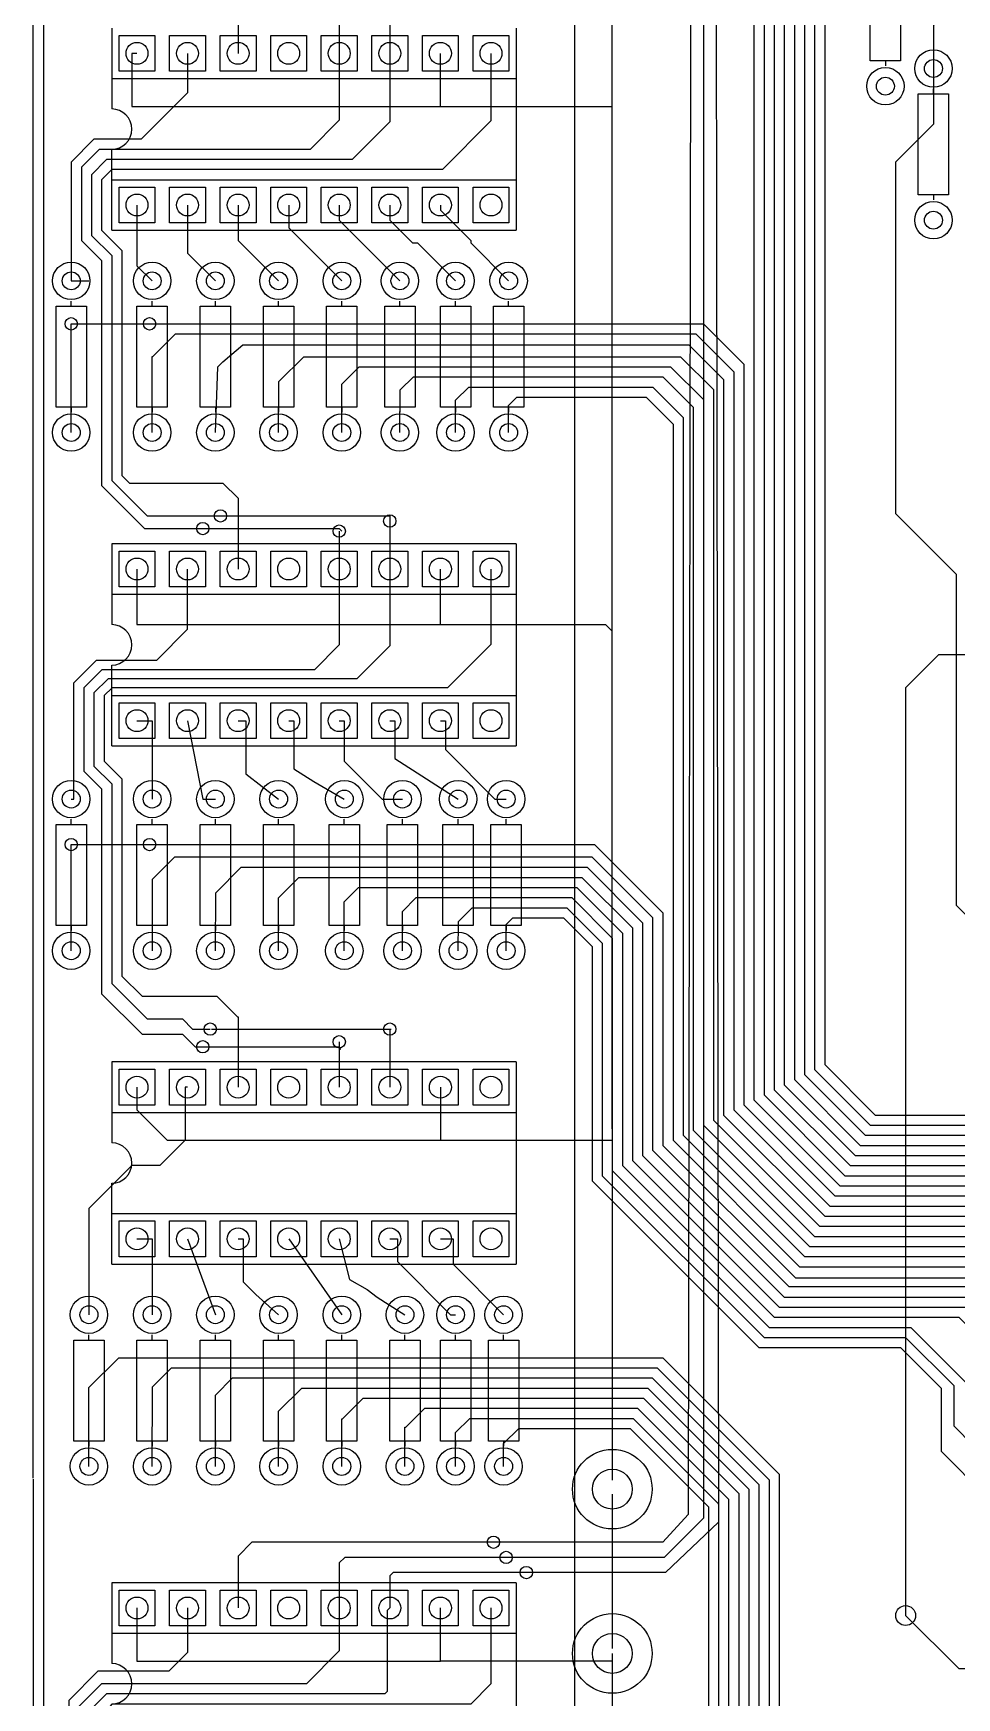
# Model space of a CAD drawing. Header units: millimetres. Extents: x 7 to 471, y -359 to -66.
# Drawn here: x 7.1 to 53.5, y -214.9 to -131.3 of the extents above; entities that cross this region are included whole.
import ezdxf

# ---------------------------------------------------------------- set-up
doc = ezdxf.new("R2010")
doc.units = ezdxf.units.MM

msp = doc.modelspace()

# ---------------------------------------------------------------- linework, layer by layer
for points in [[(7.112, -203.913), (7.112, -65.913)], [(36.195, -186.372), (36.195, -118.491), (34.29, -116.332), (34.036, -99.695), (34.036, -98.552), (38.227, -94.361), (56.261, -94.361)], [(7.62, -103.124), (7.62, -123.952), (7.62, -310.007)], [(34.29, -103.124), (34.29, -161.036), (34.29, -194.056), (34.29, -274.066), (34.29, -310.007), (7.62, -310.007)], [(30.099, -106.299), (30.099, -110.073), (27.904, -112.268), (11.232, -112.268), (10.711, -112.789), (10.668, -112.789), (10.668, -115.697), (11.684, -116.713), (11.684, -127.127), (13.716, -129.159), (16.708, -129.159), (17.399, -129.85), (17.399, -132.334)], [(41.402, -119.38), (41.529, -206.121), (38.862, -208.661), (31.877, -208.661)], [(12.319, -119.888), (37.719, -119.888), (46.863, -129.032), (46.863, -183.134), (49.403, -185.674), (69.723, -185.674), (77.851, -193.802), (88.646, -193.802), (90.805, -195.961), (90.805, -202.692), (88.392, -205.105), (85.471, -205.105)], [(13.081, -125.349), (13.081, -121.854), (14.539, -120.396), (37.465, -120.396), (46.355, -129.286), (46.355, -183.388), (49.149, -186.182), (69.469, -186.182), (77.597, -194.31), (88.392, -194.31), (90.297, -196.215), (90.297, -201.422), (89.154, -202.565), (85.471, -202.565)], [(40.767, -120.269), (40.767, -205.931), (38.799, -207.899), (30.861, -207.899)], [(16.256, -125.349), (16.256, -122.159), (17.511, -120.904), (37.211, -120.904), (45.847, -129.54), (45.847, -183.642), (48.895, -186.69), (69.215, -186.69), (77.343, -194.818), (88.138, -194.818), (89.789, -196.469), (89.789, -199.263), (89.027, -200.025), (85.471, -200.025)], [(40.132, -120.904), (40.005, -205.74), (38.735, -207.137), (30.226, -207.137)], [(19.431, -125.349), (19.431, -122.311), (20.33, -121.412), (36.957, -121.412), (45.339, -129.794), (45.339, -183.896), (48.641, -187.198), (68.961, -187.198), (77.089, -195.326), (87.236, -195.326), (87.884, -195.974), (87.884, -197.104), (87.503, -197.485), (85.471, -197.485)], [(22.606, -125.349), (22.606, -122.819), (23.505, -121.92), (36.703, -121.92), (44.831, -130.048), (44.831, -184.15), (48.387, -187.706), (68.707, -187.706), (77.724, -196.723), (80.391, -196.723), (81.153, -197.485), (82.931, -197.485)], [(25.781, -125.349), (25.781, -123.124), (26.477, -122.428), (36.449, -122.428), (44.323, -130.302), (44.323, -184.404), (48.133, -188.214), (68.453, -188.214), (80.264, -200.025), (82.931, -200.025)], [(28.448, -125.349), (28.448, -123.594), (29.106, -122.936), (36.195, -122.936), (43.815, -130.556), (43.815, -184.658), (47.879, -188.722), (68.199, -188.722), (79.375, -199.898), (79.375, -201.422), (80.518, -202.565), (82.931, -202.565)], [(31.115, -125.349), (31.115, -123.861), (31.532, -123.444), (35.941, -123.444), (43.307, -130.81), (43.307, -184.912), (47.625, -189.23), (67.945, -189.23), (78.867, -200.152), (78.867, -203.835), (80.137, -205.105), (82.931, -205.105)], [(54.356, -126.492), (54.356, -127.508), (53.213, -128.651), (53.213, -130.048), (52.324, -130.937), (52.324, -133.096)], [(49.149, -132.715), (49.149, -127.635)], [(50.673, -127.635), (50.673, -132.715)], [(22.479, -130.429), (22.479, -132.334)], [(25.019, -130.302), (25.019, -132.334)], [(11.049, -131.064), (11.049, -133.604)], [(31.369, -131.064), (31.369, -133.604)], [(14.859, -132.334), (14.859, -134.315), (12.522, -136.652), (10.16, -136.652), (9.017, -137.795), (9.017, -143.764), (9.906, -143.764)], [(22.479, -132.334), (22.479, -135.697), (21.016, -137.16), (10.414, -137.16), (9.525, -138.049), (9.525, -141.732), (10.541, -142.748), (10.541, -154.051), (12.7, -156.21), (15.621, -156.21)], [(25.019, -132.334), (25.019, -135.781), (23.132, -137.668), (10.795, -137.668), (10.033, -138.43), (10.033, -141.478), (11.049, -142.494), (11.049, -153.797), (12.827, -155.575), (16.51, -155.575)], [(30.099, -132.334), (30.099, -135.725), (27.671, -138.176), (11.049, -138.176), (10.541, -138.684), (10.541, -141.224), (11.557, -142.24), (11.557, -153.543), (11.938, -153.924), (16.637, -153.924), (17.399, -154.686), (17.399, -158.242)], [(12.319, -132.334), (12.065, -132.334), (12.065, -133.358), (12.065, -135.001), (27.559, -135.001), (27.559, -134.366), (27.559, -132.334)], [(49.911, -132.715), (49.149, -132.715)], [(49.911, -132.715), (49.911, -132.969)], [(50.673, -132.715), (49.911, -132.715)], [(11.049, -133.604), (31.369, -133.604)], [(11.049, -133.604), (11.049, -135.128)], [(31.369, -133.604), (31.369, -138.684)], [(52.324, -133.096), (52.324, -135.89), (50.419, -137.795), (50.419, -155.448), (53.467, -158.496), (53.467, -175.133), (63.68, -185.219), (70.104, -185.219), (78.179, -193.294), (88.9, -193.294), (91.44, -195.834), (91.44, -197.358), (93.218, -199.136), (93.218, -200.279), (92.964, -200.533)], [(51.562, -134.366), (52.324, -134.366)], [(51.562, -139.446), (51.562, -134.366)], [(52.324, -134.366), (52.324, -134.112)], [(52.324, -134.366), (53.086, -134.366)], [(53.086, -134.366), (53.086, -139.446)], [(27.559, -135.001), (36.195, -135.001)], [(11.049, -138.684), (11.049, -137.16)], [(11.049, -141.224), (11.049, -138.684)], [(11.049, -138.684), (31.369, -138.684)], [(31.369, -138.684), (31.369, -141.224)], [(52.324, -139.446), (51.562, -139.446)], [(52.324, -139.446), (52.324, -139.7)], [(53.086, -139.446), (52.324, -139.446)], [(12.319, -139.954), (12.319, -143.002), (13.081, -143.764)], [(14.859, -139.954), (14.859, -142.367), (16.256, -143.764)], [(17.399, -139.954), (17.399, -141.732), (19.431, -143.764)], [(19.939, -139.954), (19.939, -141.097), (22.606, -143.764)], [(22.479, -139.954), (22.479, -140.716), (25.527, -143.764)], [(25.019, -139.954), (25.019, -140.716), (26.162, -141.859), (26.416, -141.859), (28.321, -143.764)], [(27.559, -139.954), (27.559, -140.208), (29.083, -141.732), (29.083, -141.859), (30.988, -143.764)], [(11.049, -141.224), (31.369, -141.224)], [(8.255, -145.034), (9.017, -145.034)], [(8.255, -150.114), (8.255, -145.034)], [(9.017, -145.034), (9.017, -144.78)], [(9.017, -145.034), (9.779, -145.034)], [(9.779, -145.034), (9.779, -150.114)], [(12.319, -145.034), (13.081, -145.034)], [(12.319, -150.114), (12.319, -145.034)], [(13.081, -145.034), (13.081, -144.78)], [(13.081, -145.034), (13.843, -145.034)], [(13.843, -145.034), (13.843, -150.114)], [(15.494, -145.034), (16.256, -145.034)], [(15.494, -150.114), (15.494, -145.034)], [(16.256, -145.034), (16.256, -144.78)], [(16.256, -145.034), (17.018, -145.034)], [(17.018, -145.034), (17.018, -150.114)], [(18.669, -145.034), (19.431, -145.034)], [(18.669, -150.114), (18.669, -145.034)], [(19.431, -145.034), (19.431, -144.78)], [(19.431, -145.034), (20.193, -145.034)], [(20.193, -145.034), (20.193, -150.114)], [(21.844, -145.034), (22.606, -145.034)], [(21.844, -150.114), (21.844, -145.034)], [(22.606, -145.034), (22.606, -144.78)], [(22.606, -145.034), (23.368, -145.034)], [(23.368, -145.034), (23.368, -150.114)], [(24.765, -145.034), (25.527, -145.034)], [(24.765, -150.114), (24.765, -145.034)], [(25.527, -145.034), (25.527, -144.78)], [(25.527, -145.034), (26.289, -145.034)], [(26.289, -145.034), (26.289, -150.114)], [(27.559, -145.034), (28.321, -145.034)], [(27.559, -150.114), (27.559, -145.034)], [(28.321, -145.034), (28.321, -144.78)], [(28.321, -145.034), (29.083, -145.034)], [(29.083, -145.034), (29.083, -150.114)], [(30.226, -145.034), (30.988, -145.034)], [(30.226, -150.114), (30.226, -145.034)], [(30.988, -145.034), (30.988, -144.78)], [(30.988, -145.034), (31.75, -145.034)], [(31.75, -145.034), (31.75, -150.114)], [(9.017, -151.384), (9.017, -145.923)], [(9.017, -145.923), (12.954, -145.923)], [(12.954, -145.923), (40.767, -145.923), (42.799, -147.955), (42.799, -185.166), (47.371, -189.738), (67.691, -189.738), (75.184, -197.231), (75.184, -203.261), (73.467, -204.978), (71.501, -204.978)], [(13.081, -151.384), (13.081, -147.569), (13.111, -147.569), (14.249, -146.431), (40.386, -146.431), (42.291, -148.336), (42.291, -185.42), (47.117, -190.246), (67.437, -190.246), (73.787, -196.596), (73.787, -201.686), (73.038, -202.438), (71.501, -202.438)], [(16.256, -151.384), (16.383, -148.082), (16.637, -147.828), (17.635, -146.975), (40.041, -146.975), (41.783, -148.717), (41.783, -185.674), (46.863, -190.754), (67.056, -190.754), (73.279, -196.977), (73.279, -199.418), (72.799, -199.898), (71.501, -199.898)], [(19.431, -151.384), (19.451, -148.821), (20.701, -147.574), (39.624, -147.574), (41.275, -149.225), (41.275, -185.928), (46.609, -191.262), (66.802, -191.262), (71.501, -195.961), (71.501, -197.358)], [(22.606, -151.384), (22.606, -148.953), (23.477, -148.082), (39.116, -148.082), (40.767, -149.733), (40.767, -186.182), (46.355, -191.77), (64.516, -191.77), (67.056, -194.31), (67.056, -196.858), (67.556, -197.358), (68.961, -197.358)], [(25.527, -151.384), (25.547, -149.245), (26.205, -148.59), (38.735, -148.59), (40.259, -150.114), (40.259, -186.436), (46.101, -192.278), (64.262, -192.278), (66.548, -194.564), (66.548, -198.882), (67.564, -199.898), (68.961, -199.898)], [(28.321, -151.384), (28.326, -149.753), (28.981, -149.098), (38.227, -149.098), (39.751, -150.622), (39.751, -186.69), (45.847, -192.786), (64.008, -192.786), (66.04, -194.818), (66.04, -201.549), (66.929, -202.438), (68.961, -202.438)], [(30.988, -151.384), (30.988, -150.02), (31.402, -149.606), (37.889, -149.609), (39.243, -150.962), (39.243, -186.944), (45.593, -193.294), (63.754, -193.294), (65.532, -195.072), (65.532, -203.2), (67.31, -204.978), (68.961, -204.978)], [(9.017, -150.114), (8.255, -150.114)], [(9.017, -150.114), (9.017, -150.368)], [(9.779, -150.114), (9.017, -150.114)], [(13.081, -150.114), (12.319, -150.114)], [(13.081, -150.114), (13.081, -150.368)], [(13.843, -150.114), (13.081, -150.114)], [(16.256, -150.114), (15.494, -150.114)], [(16.256, -150.114), (16.256, -150.368)], [(17.018, -150.114), (16.256, -150.114)], [(19.431, -150.114), (18.669, -150.114)], [(19.431, -150.114), (19.431, -150.368)], [(20.193, -150.114), (19.431, -150.114)], [(22.606, -150.114), (21.844, -150.114)], [(22.606, -150.114), (22.606, -150.368)], [(23.368, -150.114), (22.606, -150.114)], [(25.527, -150.114), (24.765, -150.114)], [(25.527, -150.114), (25.527, -150.368)], [(26.289, -150.114), (25.527, -150.114)], [(28.321, -150.114), (27.559, -150.114)], [(28.321, -150.114), (28.321, -150.368)], [(29.083, -150.114), (28.321, -150.114)], [(30.988, -150.114), (30.226, -150.114)], [(30.988, -150.114), (30.988, -150.368)], [(31.75, -150.114), (30.988, -150.114)], [(15.621, -156.21), (22.479, -156.21), (22.606, -156.337)], [(16.51, -155.575), (25.019, -155.575), (25.019, -155.829)], [(22.479, -156.337), (22.479, -158.242)], [(25.019, -155.829), (25.019, -158.242)], [(31.369, -156.972), (11.049, -156.972)], [(11.049, -156.972), (11.049, -159.512)], [(31.369, -156.972), (31.369, -159.512)], [(9.017, -169.799), (9.144, -169.799), (9.144, -163.957), (10.287, -162.814), (13.312, -162.814), (14.859, -161.267), (14.859, -158.242)], [(22.479, -158.242), (22.479, -162.055), (21.232, -163.302), (10.561, -163.302), (9.652, -164.211), (9.652, -168.402), (10.541, -169.291), (10.541, -179.578), (12.573, -181.61), (14.605, -181.61), (15.24, -182.245), (15.621, -182.245)], [(25.019, -158.242), (25.019, -162.098), (23.365, -163.756), (10.869, -163.756), (10.16, -164.465), (10.16, -168.148), (11.049, -169.037), (11.049, -179.07), (12.827, -180.848), (14.605, -180.848), (15.113, -181.356), (16.002, -181.356)], [(30.099, -158.242), (30.099, -162.034), (27.917, -164.211), (11.077, -164.211), (10.668, -164.602), (10.668, -167.894), (11.557, -168.783), (11.557, -178.689), (12.573, -179.705), (16.332, -179.705), (17.363, -180.736), (17.399, -180.736), (17.399, -184.277)], [(12.319, -158.242), (12.319, -161.036), (27.559, -161.036), (27.559, -158.242)], [(11.049, -159.512), (31.369, -159.512)], [(11.049, -159.512), (11.049, -161.036)], [(31.369, -159.512), (31.369, -164.592)], [(27.559, -161.036), (35.859, -161.036), (36.195, -161.372)], [(101.727, -164.211), (100.711, -165.227), (88.773, -165.227), (86.106, -162.56), (52.578, -162.56), (50.927, -164.211), (50.927, -210.82)], [(11.049, -164.592), (11.049, -163.068)], [(11.049, -167.132), (11.049, -164.592)], [(11.049, -164.592), (31.369, -164.592)], [(31.369, -164.592), (31.369, -167.132)], [(12.319, -165.862), (13.081, -165.862), (13.081, -169.799)], [(14.859, -165.862), (15.621, -169.799), (16.256, -169.799)], [(17.399, -165.862), (17.78, -165.862), (17.78, -168.529), (19.431, -169.799)], [(19.939, -165.862), (20.193, -165.862), (20.193, -168.275), (21.209, -168.91), (22.733, -169.799)], [(22.479, -165.862), (22.733, -165.862), (22.733, -167.894), (24.638, -169.799), (25.654, -169.799)], [(25.019, -165.862), (25.273, -165.862), (25.273, -167.767), (28.448, -169.799), (28.448, -169.799)], [(27.559, -165.862), (27.813, -165.862), (27.813, -167.313), (30.299, -169.799), (30.861, -169.799)], [(11.049, -167.132), (31.369, -167.132)], [(8.255, -171.069), (9.017, -171.069)], [(8.255, -176.149), (8.255, -171.069)], [(9.017, -171.069), (9.017, -170.815)], [(9.017, -171.069), (9.779, -171.069)], [(9.779, -171.069), (9.779, -176.149)], [(12.319, -171.069), (13.081, -171.069)], [(12.319, -176.149), (12.319, -171.069)], [(13.081, -171.069), (13.081, -170.815)], [(13.081, -171.069), (13.843, -171.069)], [(13.843, -171.069), (13.843, -176.149)], [(15.494, -171.069), (16.256, -171.069)], [(15.494, -176.149), (15.494, -171.069)], [(16.256, -171.069), (16.256, -170.815)], [(16.256, -171.069), (17.018, -171.069)], [(17.018, -171.069), (17.018, -176.149)], [(18.669, -171.069), (19.431, -171.069)], [(18.669, -176.149), (18.669, -171.069)], [(19.431, -171.069), (19.431, -170.815)], [(19.431, -171.069), (20.193, -171.069)], [(20.193, -171.069), (20.193, -176.149)], [(21.971, -171.069), (22.733, -171.069)], [(21.971, -176.149), (21.971, -171.069)], [(22.733, -171.069), (22.733, -170.815)], [(22.733, -171.069), (23.495, -171.069)], [(23.495, -171.069), (23.495, -176.149)], [(24.892, -171.069), (25.654, -171.069)], [(24.892, -176.149), (24.892, -171.069)], [(25.654, -171.069), (25.654, -170.815)], [(25.654, -171.069), (26.416, -171.069)], [(26.416, -171.069), (26.416, -176.149)], [(27.686, -171.069), (28.448, -171.069)], [(27.686, -176.149), (27.686, -171.069)], [(28.448, -171.069), (28.448, -170.815)], [(28.448, -171.069), (29.21, -171.069)], [(29.21, -171.069), (29.21, -176.149)], [(30.099, -171.069), (30.861, -171.069)], [(30.099, -176.149), (30.099, -171.069)], [(30.861, -171.069), (30.861, -170.815)], [(30.861, -171.069), (31.623, -171.069)], [(31.623, -171.069), (31.623, -176.149)], [(9.017, -177.419), (9.017, -172.085)], [(9.017, -172.085), (12.954, -172.085)], [(12.954, -172.085), (35.306, -172.085), (38.735, -175.514), (38.735, -187.198), (45.392, -193.855), (62.791, -193.855), (63.5, -194.564), (63.5, -203.632), (62.281, -204.851), (57.531, -204.851)], [(57.531, -202.311), (62.06, -202.311), (62.992, -201.379), (62.992, -194.818), (62.484, -194.31), (45.085, -194.31), (38.227, -187.452), (38.227, -175.768), (35.179, -172.72), (14.206, -172.72), (13.081, -173.845), (13.081, -177.419)], [(16.256, -177.419), (16.276, -174.511), (17.559, -173.228), (34.925, -173.228), (37.719, -176.022), (37.719, -187.706), (44.831, -194.818), (62.103, -194.818), (62.537, -195.252), (62.537, -198.946), (61.712, -199.771), (57.531, -199.771)], [(19.431, -177.419), (19.431, -174.76), (20.455, -173.736), (34.668, -173.736), (37.211, -176.273), (37.211, -187.96), (44.577, -195.326), (61.341, -195.326), (61.595, -195.58), (61.595, -196.832), (61.196, -197.231), (57.531, -197.231)], [(22.733, -177.419), (22.733, -174.963), (23.452, -174.244), (34.417, -174.244), (36.703, -176.53), (36.703, -188.214), (44.323, -195.834), (53.594, -195.834), (54.991, -197.231)], [(25.654, -177.419), (25.654, -175.445), (26.347, -174.752), (34.163, -174.752), (36.195, -176.784), (36.195, -188.468), (44.069, -196.342), (51.181, -196.342), (54.61, -199.771), (54.991, -199.771)], [(28.448, -177.419), (28.468, -175.951), (29.159, -175.26), (33.909, -175.26), (35.687, -177.038), (35.687, -188.722), (43.815, -196.85), (50.927, -196.85), (53.34, -199.263), (53.34, -201.295), (54.356, -202.311), (54.991, -202.311)], [(9.017, -176.149), (8.255, -176.149)], [(9.017, -176.149), (9.017, -176.403)], [(9.779, -176.149), (9.017, -176.149)], [(13.081, -176.149), (12.319, -176.149)], [(13.081, -176.149), (13.081, -176.403)], [(13.843, -176.149), (13.081, -176.149)], [(16.256, -176.149), (15.494, -176.149)], [(16.256, -176.149), (16.256, -176.403)], [(17.018, -176.149), (16.256, -176.149)], [(19.431, -176.149), (18.669, -176.149)], [(19.431, -176.149), (19.431, -176.403)], [(20.193, -176.149), (19.431, -176.149)], [(22.733, -176.149), (21.971, -176.149)], [(22.733, -176.149), (22.733, -176.403)], [(23.495, -176.149), (22.733, -176.149)], [(25.654, -176.149), (24.892, -176.149)], [(25.654, -176.149), (25.654, -176.403)], [(26.416, -176.149), (25.654, -176.149)], [(28.448, -176.149), (27.686, -176.149)], [(28.448, -176.149), (28.448, -176.403)], [(29.21, -176.149), (28.448, -176.149)], [(30.861, -176.149), (30.099, -176.149)], [(30.861, -177.419), (30.861, -176.098), (31.191, -175.768), (33.739, -175.768), (35.179, -177.208), (35.179, -188.976), (43.561, -197.358), (50.673, -197.358), (52.705, -199.39), (52.705, -202.565), (54.991, -204.851)], [(30.861, -176.149), (30.861, -176.403)], [(31.623, -176.149), (30.861, -176.149)], [(16.066, -181.356), (25.082, -181.356)], [(25.019, -181.356), (25.019, -184.277)], [(15.621, -182.245), (22.425, -182.245), (22.552, -182.372)], [(22.479, -181.991), (22.479, -184.277)], [(31.369, -183.007), (11.049, -183.007)], [(11.049, -183.007), (11.049, -185.547)], [(31.369, -183.007), (31.369, -185.547)], [(14.859, -184.277), (14.732, -184.277), (14.732, -186.944), (13.462, -188.214), (12.065, -188.214), (9.906, -190.373), (9.906, -195.707)], [(12.319, -184.277), (12.319, -185.42), (13.843, -186.944), (36.195, -186.944)], [(27.559, -184.277), (27.559, -186.944)], [(11.049, -185.547), (31.369, -185.547)], [(11.049, -185.547), (11.049, -187.071)], [(31.369, -185.547), (31.369, -190.627)], [(36.195, -186.372), (36.195, -204.025)], [(11.049, -190.627), (11.049, -189.103)], [(11.049, -193.167), (11.049, -190.627)], [(11.049, -190.627), (31.369, -190.627)], [(31.369, -190.627), (31.369, -193.167)], [(12.319, -191.897), (13.081, -191.897), (13.081, -195.707)], [(14.859, -191.897), (16.256, -195.707)], [(17.399, -191.897), (17.653, -191.897), (17.653, -194.056), (18.288, -194.691), (19.431, -195.707)], [(19.939, -191.897), (22.606, -195.707)], [(22.479, -191.897), (22.987, -193.929), (23.876, -194.437), (24.384, -194.818), (25.781, -195.707)], [(25.019, -191.897), (25.4, -191.897), (25.4, -193.04), (28.067, -195.707), (28.321, -195.707)], [(27.559, -191.897), (28.194, -191.897), (28.194, -193.167), (30.734, -195.707)], [(11.049, -193.167), (31.369, -193.167)], [(9.144, -196.977), (9.906, -196.977)], [(9.144, -202.057), (9.144, -196.977)], [(9.906, -196.977), (9.906, -196.723)], [(9.906, -196.977), (10.668, -196.977)], [(10.668, -196.977), (10.668, -202.057)], [(12.319, -196.977), (13.081, -196.977)], [(12.319, -202.057), (12.319, -196.977)], [(13.081, -196.977), (13.081, -196.723)], [(13.081, -196.977), (13.843, -196.977)], [(13.843, -196.977), (13.843, -202.057)], [(15.494, -196.977), (16.256, -196.977)], [(15.494, -202.057), (15.494, -196.977)], [(16.256, -196.977), (16.256, -196.723)], [(16.256, -196.977), (17.018, -196.977)], [(17.018, -196.977), (17.018, -202.057)], [(18.669, -196.977), (19.431, -196.977)], [(18.669, -202.057), (18.669, -196.977)], [(19.431, -196.977), (19.431, -196.723)], [(19.431, -196.977), (20.193, -196.977)], [(20.193, -196.977), (20.193, -202.057)], [(21.844, -196.977), (22.606, -196.977)], [(21.844, -202.057), (21.844, -196.977)], [(22.606, -196.977), (22.606, -196.723)], [(22.606, -196.977), (23.368, -196.977)], [(23.368, -196.977), (23.368, -202.057)], [(25.019, -196.977), (25.781, -196.977)], [(25.019, -202.057), (25.019, -196.977)], [(25.781, -196.977), (25.781, -196.723)], [(25.781, -196.977), (26.543, -196.977)], [(26.543, -196.977), (26.543, -202.057)], [(27.559, -196.977), (28.321, -196.977)], [(27.559, -202.057), (27.559, -196.977)], [(28.321, -196.977), (28.321, -196.723)], [(28.321, -196.977), (29.083, -196.977)], [(29.083, -196.977), (29.083, -202.057)], [(29.972, -196.977), (30.734, -196.977)], [(29.972, -202.057), (29.972, -196.977)], [(30.734, -196.977), (30.734, -196.723)], [(30.734, -196.977), (31.496, -196.977)], [(31.496, -196.977), (31.496, -202.057)], [(9.906, -203.327), (9.906, -199.365), (11.405, -197.866), (38.725, -197.866), (44.577, -203.718), (44.577, -216.154), (52.07, -223.647), (52.07, -257.81), (52.578, -258.318), (52.578, -268.859), (48.514, -272.923), (48.514, -287.401), (50.292, -289.179)], [(13.081, -203.327), (13.096, -199.329), (14.051, -198.374), (38.448, -198.374), (44.069, -203.995), (44.069, -216.408), (51.562, -223.901), (51.562, -258.064), (52.07, -258.656), (52.07, -268.605), (48.006, -272.669), (48.006, -288.925), (49.149, -290.068)], [(16.256, -203.327), (16.256, -199.746), (17.12, -198.882), (38.204, -198.882), (43.561, -204.239), (43.561, -216.662), (51.054, -224.155), (51.054, -258.318), (51.562, -258.826), (51.562, -268.351), (47.498, -272.415), (47.498, -293.878), (47.879, -294.259)], [(19.431, -203.327), (19.431, -200.551), (20.592, -199.39), (37.973, -199.39), (43.053, -204.47), (43.053, -217.043), (50.546, -224.536), (50.546, -258.455), (51.054, -258.963), (51.054, -268.097), (46.99, -272.161), (46.99, -296.291), (47.498, -296.926)], [(22.606, -203.327), (22.606, -200.937), (22.642, -200.937), (23.683, -199.898), (37.76, -199.898), (42.545, -204.691), (42.545, -217.297), (50.038, -224.79), (50.038, -258.699), (50.546, -259.207), (50.546, -267.843), (46.482, -271.907), (46.482, -300.101), (48.895, -302.514), (50.419, -302.514)], [(25.781, -203.327), (25.781, -201.361), (25.817, -201.361), (26.772, -200.406), (37.465, -200.406), (42.037, -204.978), (42.037, -217.551), (49.53, -225.044), (49.53, -258.94), (50, -259.41), (50, -267.627), (45.974, -271.653), (45.974, -300.99), (49.784, -304.8), (49.784, -306.07), (48.514, -307.34), (48.26, -307.34)], [(25.781, -203.327), (25.781, -201.361), (25.817, -201.361), (26.772, -200.406), (37.465, -200.406), (42.037, -204.978), (42.037, -217.551)], [(28.321, -203.327), (28.321, -201.63), (29.037, -200.914), (37.234, -200.914), (41.501, -205.181), (41.529, -205.232), (41.529, -217.805), (49.022, -225.298), (49.022, -259.334), (49.276, -259.588), (49.276, -260.477), (48.925, -260.828), (48.925, -264.16), (49.022, -264.16)], [(30.734, -203.327), (30.734, -202.184), (31.496, -201.422), (37.084, -201.422), (41.021, -205.359), (41.021, -218.059), (48.514, -225.552), (48.514, -260.096), (48.641, -260.096)], [(9.906, -202.057), (9.144, -202.057)], [(9.906, -202.057), (9.906, -202.311)], [(10.668, -202.057), (9.906, -202.057)], [(13.081, -202.057), (12.319, -202.057)], [(13.081, -202.057), (13.081, -202.311)], [(13.843, -202.057), (13.081, -202.057)], [(16.256, -202.057), (15.494, -202.057)], [(16.256, -202.057), (16.256, -202.311)], [(17.018, -202.057), (16.256, -202.057)], [(19.431, -202.057), (18.669, -202.057)], [(19.431, -202.057), (19.431, -202.311)], [(20.193, -202.057), (19.431, -202.057)], [(22.606, -202.057), (21.844, -202.057)], [(22.606, -202.057), (22.606, -202.311)], [(23.368, -202.057), (22.606, -202.057)], [(25.781, -202.057), (25.019, -202.057)], [(25.781, -202.057), (25.781, -202.311)], [(26.543, -202.057), (25.781, -202.057)], [(28.321, -202.057), (27.559, -202.057)], [(28.321, -202.057), (28.321, -202.311)], [(29.083, -202.057), (28.321, -202.057)], [(30.734, -202.057), (29.972, -202.057)], [(30.734, -202.057), (30.734, -202.311)], [(31.496, -202.057), (30.734, -202.057)], [(7.112, -203.962), (7.112, -211.455), (7.112, -224.282), (7.112, -238.379), (7.112, -255.27), (7.112, -267.589), (7.112, -279.4), (7.112, -294.132), (7.112, -310.642)], [(36.195, -204.724), (36.195, -212.471)], [(30.226, -207.137), (18.095, -207.137), (17.399, -207.833), (17.399, -210.439)], [(30.861, -207.899), (22.758, -207.899), (22.479, -208.178), (22.479, -210.439)], [(31.877, -208.661), (25.184, -208.661), (25.019, -208.826), (25.019, -210.439)], [(31.369, -209.169), (11.049, -209.169)], [(11.049, -209.169), (11.049, -211.709)], [(31.369, -209.169), (31.369, -211.709)], [(14.859, -210.439), (14.859, -212.674), (13.919, -213.614), (10.356, -213.614), (8.89, -215.08), (8.89, -221.869)], [(22.479, -210.439), (22.479, -212.598), (20.828, -214.249), (10.541, -214.249), (9.398, -215.392), (9.398, -220.091), (10.541, -221.234), (10.541, -231.775), (13.081, -234.315), (16.002, -234.315)], [(25.019, -210.439), (24.892, -210.566), (24.892, -214.63), (24.765, -214.757), (10.795, -214.757), (9.906, -215.646), (9.906, -219.837), (11.049, -220.98), (11.049, -231.394), (12.954, -233.299), (14.605, -233.299)], [(30.099, -210.439), (30.099, -214.249), (29.083, -215.265), (11.049, -215.265), (10.414, -216.027), (10.414, -219.583), (11.557, -220.726), (11.557, -231.14), (12.7, -232.283), (15.786, -232.283), (17.399, -233.896), (17.399, -236.474)], [(12.319, -210.439), (12.319, -213.106), (27.559, -213.106), (27.559, -210.439)], [(12.319, -210.439), (12.319, -213.106)], [(50.927, -210.82), (53.594, -213.487), (83.185, -213.487)], [(11.049, -211.709), (31.369, -211.709)], [(11.049, -211.709), (11.049, -213.233)], [(31.369, -211.709), (31.369, -216.789)], [(36.195, -213.106), (33.147, -213.106), (27.559, -213.106)], [(36.195, -212.725), (36.195, -213.106), (36.195, -239.141), (36.195, -239.268)]]:
    msp.add_lwpolyline(points)
for points in [[(11.419, -131.434), (13.219, -131.434), (13.219, -133.234), (11.419, -133.234)], [(13.959, -131.434), (15.759, -131.434), (15.759, -133.234), (13.959, -133.234)], [(16.499, -131.434), (18.299, -131.434), (18.299, -133.234), (16.499, -133.234)], [(19.039, -131.434), (20.839, -131.434), (20.839, -133.234), (19.039, -133.234)], [(21.579, -131.434), (23.379, -131.434), (23.379, -133.234), (21.579, -133.234)], [(24.119, -131.434), (25.919, -131.434), (25.919, -133.234), (24.119, -133.234)], [(26.659, -131.434), (28.459, -131.434), (28.459, -133.234), (26.659, -133.234)], [(29.199, -131.434), (30.999, -131.434), (30.999, -133.234), (29.199, -133.234)], [(11.419, -139.054), (13.219, -139.054), (13.219, -140.854), (11.419, -140.854)], [(13.959, -139.054), (15.759, -139.054), (15.759, -140.854), (13.959, -140.854)], [(16.499, -139.054), (18.299, -139.054), (18.299, -140.854), (16.499, -140.854)], [(19.039, -139.054), (20.839, -139.054), (20.839, -140.854), (19.039, -140.854)], [(21.579, -139.054), (23.379, -139.054), (23.379, -140.854), (21.579, -140.854)], [(24.119, -139.054), (25.919, -139.054), (25.919, -140.854), (24.119, -140.854)], [(26.659, -139.054), (28.459, -139.054), (28.459, -140.854), (26.659, -140.854)], [(29.199, -139.054), (30.999, -139.054), (30.999, -140.854), (29.199, -140.854)], [(11.419, -157.342), (13.219, -157.342), (13.219, -159.142), (11.419, -159.142)], [(13.959, -157.342), (15.759, -157.342), (15.759, -159.142), (13.959, -159.142)], [(16.499, -157.342), (18.299, -157.342), (18.299, -159.142), (16.499, -159.142)], [(19.039, -157.342), (20.839, -157.342), (20.839, -159.142), (19.039, -159.142)], [(21.579, -157.342), (23.379, -157.342), (23.379, -159.142), (21.579, -159.142)], [(24.119, -157.342), (25.919, -157.342), (25.919, -159.142), (24.119, -159.142)], [(26.659, -157.342), (28.459, -157.342), (28.459, -159.142), (26.659, -159.142)], [(29.199, -157.342), (30.999, -157.342), (30.999, -159.142), (29.199, -159.142)], [(11.419, -164.962), (13.219, -164.962), (13.219, -166.762), (11.419, -166.762)], [(13.959, -164.962), (15.759, -164.962), (15.759, -166.762), (13.959, -166.762)], [(16.499, -164.962), (18.299, -164.962), (18.299, -166.762), (16.499, -166.762)], [(19.039, -164.962), (20.839, -164.962), (20.839, -166.762), (19.039, -166.762)], [(21.579, -164.962), (23.379, -164.962), (23.379, -166.762), (21.579, -166.762)], [(24.119, -164.962), (25.919, -164.962), (25.919, -166.762), (24.119, -166.762)], [(26.659, -164.962), (28.459, -164.962), (28.459, -166.762), (26.659, -166.762)], [(29.199, -164.962), (30.999, -164.962), (30.999, -166.762), (29.199, -166.762)], [(11.419, -183.377), (13.219, -183.377), (13.219, -185.177), (11.419, -185.177)], [(13.959, -183.377), (15.759, -183.377), (15.759, -185.177), (13.959, -185.177)], [(16.499, -183.377), (18.299, -183.377), (18.299, -185.177), (16.499, -185.177)], [(19.039, -183.377), (20.839, -183.377), (20.839, -185.177), (19.039, -185.177)], [(21.579, -183.377), (23.379, -183.377), (23.379, -185.177), (21.579, -185.177)], [(24.119, -183.377), (25.919, -183.377), (25.919, -185.177), (24.119, -185.177)], [(26.659, -183.377), (28.459, -183.377), (28.459, -185.177), (26.659, -185.177)], [(29.199, -183.377), (30.999, -183.377), (30.999, -185.177), (29.199, -185.177)], [(11.419, -190.997), (13.219, -190.997), (13.219, -192.797), (11.419, -192.797)], [(13.959, -190.997), (15.759, -190.997), (15.759, -192.797), (13.959, -192.797)], [(16.499, -190.997), (18.299, -190.997), (18.299, -192.797), (16.499, -192.797)], [(19.039, -190.997), (20.839, -190.997), (20.839, -192.797), (19.039, -192.797)], [(21.579, -190.997), (23.379, -190.997), (23.379, -192.797), (21.579, -192.797)], [(24.119, -190.997), (25.919, -190.997), (25.919, -192.797), (24.119, -192.797)], [(26.659, -190.997), (28.459, -190.997), (28.459, -192.797), (26.659, -192.797)], [(29.199, -190.997), (30.999, -190.997), (30.999, -192.797), (29.199, -192.797)], [(11.419, -209.539), (13.219, -209.539), (13.219, -211.339), (11.419, -211.339)], [(13.959, -209.539), (15.759, -209.539), (15.759, -211.339), (13.959, -211.339)], [(16.499, -209.539), (18.299, -209.539), (18.299, -211.339), (16.499, -211.339)], [(19.039, -209.539), (20.839, -209.539), (20.839, -211.339), (19.039, -211.339)], [(21.579, -209.539), (23.379, -209.539), (23.379, -211.339), (21.579, -211.339)], [(24.119, -209.539), (25.919, -209.539), (25.919, -211.339), (24.119, -211.339)], [(26.659, -209.539), (28.459, -209.539), (28.459, -211.339), (26.659, -211.339)], [(29.199, -209.539), (30.999, -209.539), (30.999, -211.339), (29.199, -211.339)]]:
    msp.add_lwpolyline(points, close=True)
for centre, radius in [((12.319, -132.334), 0.55), ((14.859, -132.334), 0.55), ((17.399, -132.334), 0.55), ((19.939, -132.334), 0.55), ((22.479, -132.334), 0.55), ((25.019, -132.334), 0.55), ((27.559, -132.334), 0.55), ((30.099, -132.334), 0.55), ((52.324, -133.096), 0.94), ((52.324, -133.096), 0.45), ((49.911, -133.985), 0.94), ((49.911, -133.985), 0.45), ((12.319, -139.954), 0.55), ((14.859, -139.954), 0.55), ((17.399, -139.954), 0.55), ((19.939, -139.954), 0.55), ((22.479, -139.954), 0.55), ((25.019, -139.954), 0.55), ((27.559, -139.954), 0.55), ((30.099, -139.954), 0.55), ((52.324, -140.716), 0.94), ((52.324, -140.716), 0.45), ((9.017, -143.764), 0.94), ((13.081, -143.764), 0.94), ((16.256, -143.764), 0.94), ((19.431, -143.764), 0.94), ((22.606, -143.764), 0.94), ((25.527, -143.764), 0.94), ((28.321, -143.764), 0.94), ((30.988, -143.764), 0.94), ((9.017, -143.764), 0.45), ((13.081, -143.764), 0.45), ((16.256, -143.764), 0.45), ((19.431, -143.764), 0.45), ((22.606, -143.764), 0.45), ((25.527, -143.764), 0.45), ((28.321, -143.764), 0.45), ((30.988, -143.764), 0.45), ((9.017, -145.923), 0.31), ((12.954, -145.923), 0.31), ((9.017, -151.384), 0.94), ((13.081, -151.384), 0.94), ((16.256, -151.384), 0.94), ((19.431, -151.384), 0.94), ((22.606, -151.384), 0.94), ((25.527, -151.384), 0.94), ((28.321, -151.384), 0.94), ((30.988, -151.384), 0.94), ((9.017, -151.384), 0.45), ((13.081, -151.384), 0.45), ((16.256, -151.384), 0.45), ((19.431, -151.384), 0.45), ((22.606, -151.384), 0.45), ((25.527, -151.384), 0.45), ((28.321, -151.384), 0.45), ((30.988, -151.384), 0.45), ((16.51, -155.575), 0.31), ((25.019, -155.829), 0.31), ((15.621, -156.21), 0.31), ((22.479, -156.337), 0.31), ((12.319, -158.242), 0.55), ((14.859, -158.242), 0.55), ((17.399, -158.242), 0.55), ((19.939, -158.242), 0.55), ((22.479, -158.242), 0.55), ((25.019, -158.242), 0.55), ((27.559, -158.242), 0.55), ((30.099, -158.242), 0.55), ((12.319, -165.862), 0.55), ((14.859, -165.862), 0.55), ((17.399, -165.862), 0.55), ((19.939, -165.862), 0.55), ((22.479, -165.862), 0.55), ((25.019, -165.862), 0.55), ((27.559, -165.862), 0.55), ((30.099, -165.862), 0.55), ((9.017, -169.799), 0.94), ((13.081, -169.799), 0.94), ((16.256, -169.799), 0.94), ((19.431, -169.799), 0.94), ((22.733, -169.799), 0.94), ((25.654, -169.799), 0.94), ((28.448, -169.799), 0.94), ((30.861, -169.799), 0.94), ((9.017, -169.799), 0.45), ((13.081, -169.799), 0.45), ((16.256, -169.799), 0.45), ((19.431, -169.799), 0.45), ((22.733, -169.799), 0.45), ((25.654, -169.799), 0.45), ((28.448, -169.799), 0.45), ((30.861, -169.799), 0.45), ((9.017, -172.085), 0.31), ((12.954, -172.085), 0.31), ((9.017, -177.419), 0.94), ((9.017, -177.419), 0.45), ((13.081, -177.419), 0.94), ((13.081, -177.419), 0.45), ((16.256, -177.419), 0.94), ((16.256, -177.419), 0.45), ((19.431, -177.419), 0.94), ((19.431, -177.419), 0.45), ((22.733, -177.419), 0.94), ((22.733, -177.419), 0.45), ((25.654, -177.419), 0.94), ((25.654, -177.419), 0.45), ((28.448, -177.419), 0.94), ((28.448, -177.419), 0.45), ((30.861, -177.419), 0.94), ((30.861, -177.419), 0.45), ((16.002, -181.356), 0.31), ((25.019, -181.356), 0.31), ((15.621, -182.245), 0.31), ((22.479, -181.991), 0.31), ((12.319, -184.277), 0.55), ((14.859, -184.277), 0.55), ((17.399, -184.277), 0.55), ((19.939, -184.277), 0.55), ((22.479, -184.277), 0.55), ((25.019, -184.277), 0.55), ((27.559, -184.277), 0.55), ((30.099, -184.277), 0.55), ((12.319, -191.897), 0.55), ((14.859, -191.897), 0.55), ((17.399, -191.897), 0.55), ((19.939, -191.897), 0.55), ((22.479, -191.897), 0.55), ((25.019, -191.897), 0.55), ((27.559, -191.897), 0.55), ((30.099, -191.897), 0.55), ((9.906, -195.707), 0.94), ((13.081, -195.707), 0.94), ((16.256, -195.707), 0.94), ((19.431, -195.707), 0.94), ((22.606, -195.707), 0.94), ((25.781, -195.707), 0.94), ((28.321, -195.707), 0.94), ((30.734, -195.707), 0.94), ((9.906, -195.707), 0.45), ((13.081, -195.707), 0.45), ((16.256, -195.707), 0.45), ((19.431, -195.707), 0.45), ((22.606, -195.707), 0.45), ((25.781, -195.707), 0.45), ((28.321, -195.707), 0.45), ((30.734, -195.707), 0.45), ((9.906, -203.327), 0.94), ((9.906, -203.327), 0.45), ((13.081, -203.327), 0.94), ((13.081, -203.327), 0.45), ((16.256, -203.327), 0.94), ((16.256, -203.327), 0.45), ((19.431, -203.327), 0.94), ((19.431, -203.327), 0.45), ((22.606, -203.327), 0.94), ((22.606, -203.327), 0.45), ((25.781, -203.327), 0.94), ((25.781, -203.327), 0.45), ((28.321, -203.327), 0.94), ((28.321, -203.327), 0.45), ((30.734, -203.327), 0.94), ((30.734, -203.327), 0.45), ((36.195, -204.47), 2), ((36.195, -204.47), 1), ((30.226, -207.137), 0.31), ((30.861, -207.899), 0.31), ((31.877, -208.661), 0.31), ((12.319, -210.439), 0.55), ((14.859, -210.439), 0.55), ((17.399, -210.439), 0.55), ((19.939, -210.439), 0.55), ((22.479, -210.439), 0.55), ((25.019, -210.439), 0.55), ((27.559, -210.439), 0.55), ((30.099, -210.439), 0.55), ((36.195, -212.725), 2), ((50.927, -210.82), 0.5), ((36.195, -212.725), 1)]:
    msp.add_circle(centre, radius)
for centre in [(11.049, -136.144), (11.049, -162.052), (11.049, -188.087), (11.049, -214.249)]:
    msp.add_arc(centre, 1.016, 270, 90)

doc.saveas('drawing.dxf')
